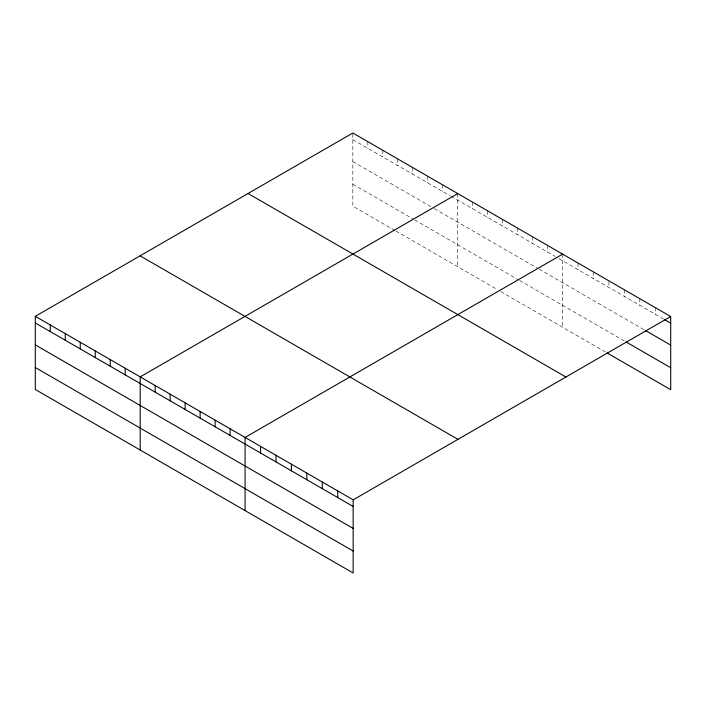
<?xml version="1.0" encoding="UTF-8"?>
<svg xmlns="http://www.w3.org/2000/svg" width="706" height="706" viewBox="0 0 706 706"><rect width="100%" height="100%" fill="white"/><g stroke="black" fill="none" stroke-linecap="round" stroke-linejoin="round"><path stroke-width="0.53" stroke-dasharray="3.53 2.65" d="M394.981 230.491L352.832 206.152L352.832 133.002M352.832 139.629L450.243 195.862M451.178 196.4L555.137 256.419M558.878 258.581L663.437 318.953M352.832 161.586L433.378 208.085M434.314 208.623L538.272 268.642M539.216 269.189L644.366 329.896M352.832 184.204L412.772 218.807M414.651 219.893L517.674 279.364M519.545 280.45L624.386 340.98M395.916 231.03L497.068 289.425M500.81 291.587L605.307 351.923M655.265 307.604L655.265 314.232M639.821 298.691L639.821 305.319M624.386 289.778L624.386 296.405M608.943 281.809L608.943 287.492M593.508 271.951L593.508 278.579M578.064 263.038L578.064 269.666M562.629 254.125L562.629 327.275M547.644 245.467L547.644 252.095M532.659 236.819L532.659 243.446M517.674 228.17L517.674 234.798M502.69 219.513L502.69 226.141M487.705 210.865L487.705 217.492M472.72 202.216L472.72 208.844M457.735 193.559L457.735 266.718M442.75 184.91L442.75 191.538M427.757 176.253L427.757 182.88M412.772 167.604L412.772 174.232M397.787 158.956L397.787 165.583M382.802 150.299L382.802 156.926M367.817 141.65L367.817 148.278"/><path stroke-width="1.06" d="M35.3 316.323L353.168 499.848L353.168 572.998L35.3 389.483L35.3 316.323L352.832 133.002L670.7 316.517L670.7 389.677L607.125 352.974M457.735 193.559L140.194 376.889L140.194 450.04M562.629 254.125L245.088 437.446L245.088 510.606M353.168 499.848L670.7 316.517M664.346 319.474L670.7 323.145M645.275 330.417L670.7 345.102M626.196 342.022L670.7 367.72M248.053 193.497L565.912 377.013M140.088 255.828L457.947 439.344M35.3 322.951L353.168 506.476M35.3 344.907L353.168 528.423M35.3 367.526L353.168 551.042M337.724 490.935L337.724 497.562M322.289 482.022L322.289 488.64M306.845 473.099L306.845 479.727M291.41 464.186L291.41 470.814M275.967 455.273L275.967 461.9M260.532 446.36L260.532 452.987M230.103 428.798L230.103 435.425M215.118 420.149L215.118 426.777M200.133 411.492L200.133 418.12M185.149 402.844L185.149 409.471M170.164 394.195L170.164 400.823M155.179 385.538L155.179 392.165M125.209 368.241L125.209 374.868M110.224 359.583L110.224 366.211M95.239 350.935L95.239 357.563M80.255 342.278L80.255 348.905M65.27 333.629L65.27 340.257M50.285 324.981L50.285 331.608"/></g></svg>
